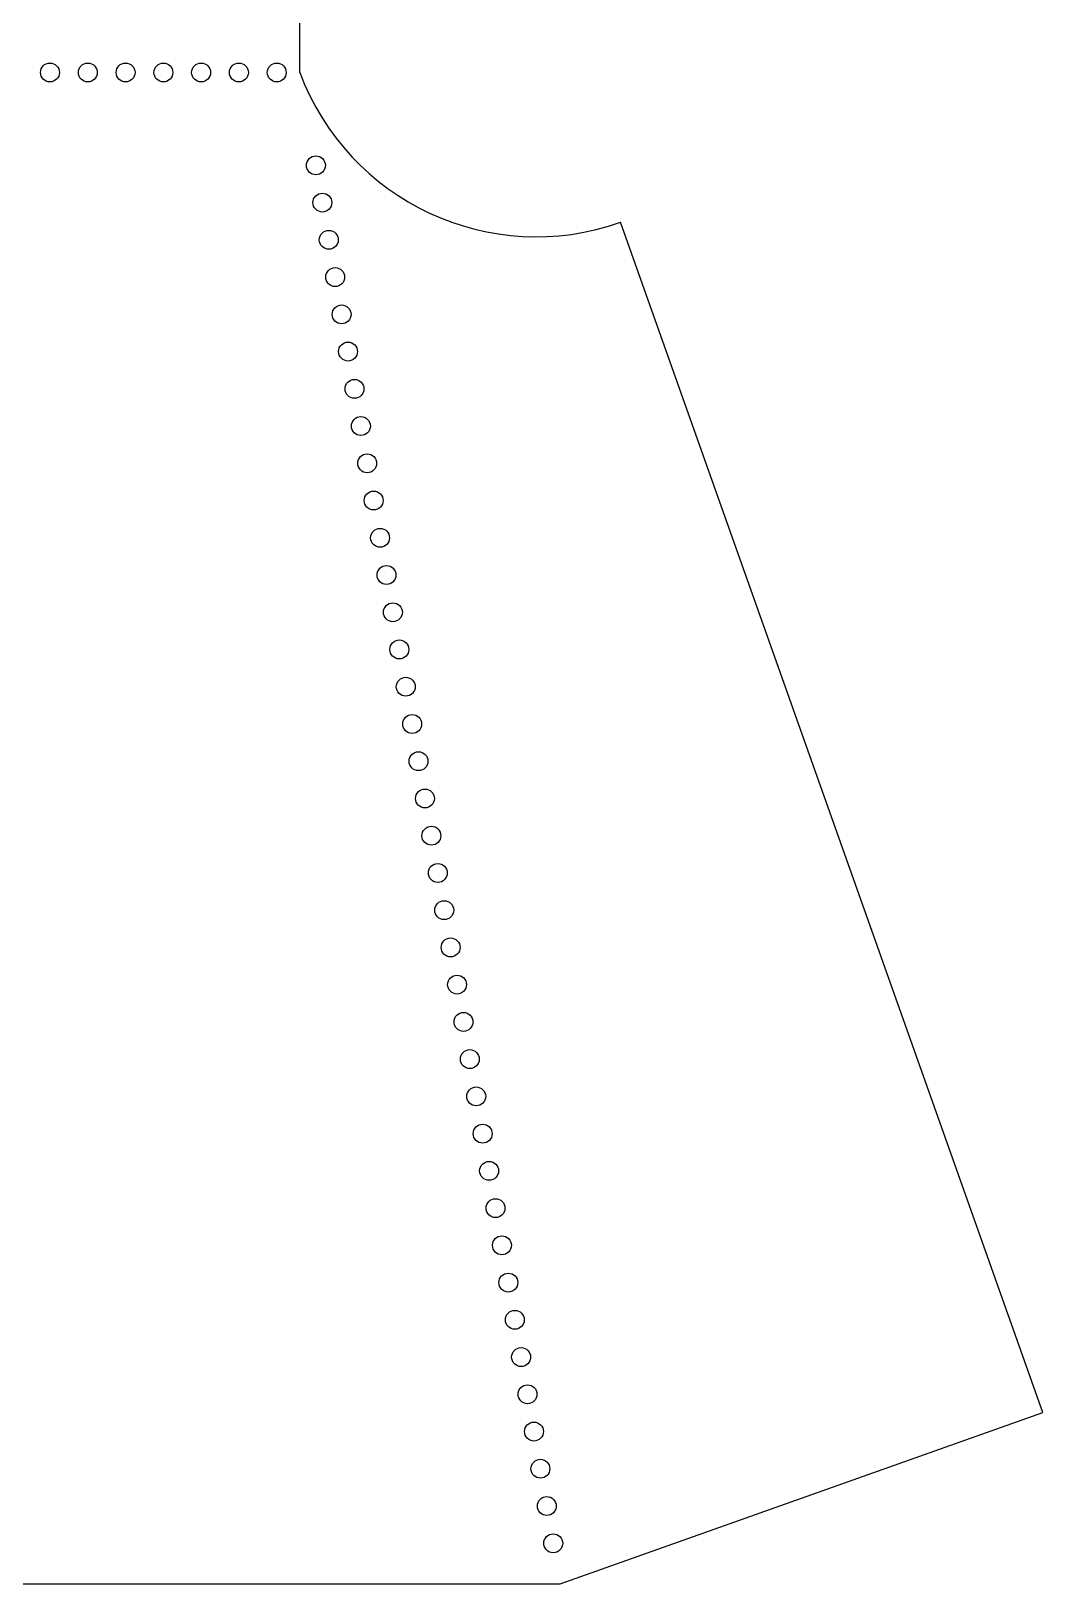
# Model space of a CAD drawing. Extents: x 95 to 390, y 93 to 350.
# Drawn here: x 200.2 to 280.5, y 93.3 to 216.5 of the extents above; entities that cross this region are included whole.
import ezdxf

# ---------------------------------------------------------------- set-up
doc = ezdxf.new("R2010")
doc.units = 0
doc.layers.add('LAYER_1', color=7, linetype='CONTINUOUS')

# ---------------------------------------------------------------- blocks, each defined once
blk = doc.blocks.new('BLOCK_3')
at = {"layer": 'LAYER_1', "color": 5}
blk.add_open_spline([(242.43, 96.51), (242.43, 96.93), (242.09, 97.26), (241.68, 97.26), (241.26, 97.26), (240.93, 96.93), (240.93, 96.51), (240.93, 96.1), (241.26, 95.76), (241.68, 95.76), (242.09, 95.76), (242.43, 96.1), (242.43, 96.51), (242.43, 96.51), (242.43, 96.51), (242.43, 96.51), (242.43, 96.51), (242.43, 96.51), (242.43, 96.51)], degree=3, knots=[0, 0, 0, 0, 1, 1, 1, 2, 2, 2, 3, 3, 3, 4, 4, 4, 5, 5, 5, 6, 6, 6, 6], dxfattribs=at)
blk = doc.blocks.new('BLOCK_4')
at = {"layer": 'LAYER_1', "color": 5}
blk.add_open_spline([(241.41, 102.43), (241.41, 102.84), (241.07, 103.18), (240.66, 103.18), (240.25, 103.18), (239.91, 102.84), (239.91, 102.43), (239.91, 102.01), (240.25, 101.68), (240.66, 101.68), (241.07, 101.68), (241.41, 102.01), (241.41, 102.43), (241.41, 102.43), (241.41, 102.43), (241.41, 102.43), (241.41, 102.43), (241.41, 102.43), (241.41, 102.43)], degree=3, knots=[0, 0, 0, 0, 1, 1, 1, 2, 2, 2, 3, 3, 3, 4, 4, 4, 5, 5, 5, 6, 6, 6, 6], dxfattribs=at)
blk = doc.blocks.new('BLOCK_5')
at = {"layer": 'LAYER_1', "color": 5}
blk.add_open_spline([(240.39, 108.34), (240.39, 108.75), (240.06, 109.09), (239.64, 109.09), (239.23, 109.09), (238.89, 108.75), (238.89, 108.34), (238.89, 107.92), (239.23, 107.59), (239.64, 107.59), (240.06, 107.59), (240.39, 107.92), (240.39, 108.34), (240.39, 108.34), (240.39, 108.34), (240.39, 108.34), (240.39, 108.34), (240.39, 108.34), (240.39, 108.34)], degree=3, knots=[0, 0, 0, 0, 1, 1, 1, 2, 2, 2, 3, 3, 3, 4, 4, 4, 5, 5, 5, 6, 6, 6, 6], dxfattribs=at)
blk = doc.blocks.new('BLOCK_6')
at = {"layer": 'LAYER_1', "color": 5}
blk.add_open_spline([(239.38, 114.25), (239.38, 114.66), (239.04, 115), (238.63, 115), (238.21, 115), (237.88, 114.66), (237.88, 114.25), (237.88, 113.83), (238.21, 113.5), (238.63, 113.5), (239.04, 113.5), (239.38, 113.83), (239.38, 114.25), (239.38, 114.25), (239.38, 114.25), (239.38, 114.25), (239.38, 114.25), (239.38, 114.25), (239.38, 114.25)], degree=3, knots=[0, 0, 0, 0, 1, 1, 1, 2, 2, 2, 3, 3, 3, 4, 4, 4, 5, 5, 5, 6, 6, 6, 6], dxfattribs=at)
blk = doc.blocks.new('BLOCK_7')
at = {"layer": 'LAYER_1', "color": 5}
blk.add_open_spline([(238.36, 120.16), (238.36, 120.57), (238.02, 120.91), (237.61, 120.91), (237.19, 120.91), (236.86, 120.57), (236.86, 120.16), (236.86, 119.74), (237.19, 119.41), (237.61, 119.41), (238.02, 119.41), (238.36, 119.74), (238.36, 120.16), (238.36, 120.16), (238.36, 120.16), (238.36, 120.16), (238.36, 120.16), (238.36, 120.16), (238.36, 120.16)], degree=3, knots=[0, 0, 0, 0, 1, 1, 1, 2, 2, 2, 3, 3, 3, 4, 4, 4, 5, 5, 5, 6, 6, 6, 6], dxfattribs=at)
blk = doc.blocks.new('BLOCK_8')
at = {"layer": 'LAYER_1', "color": 5}
blk.add_open_spline([(237.34, 126.07), (237.34, 126.48), (237, 126.82), (236.59, 126.82), (236.18, 126.82), (235.84, 126.48), (235.84, 126.07), (235.84, 125.65), (236.18, 125.32), (236.59, 125.32), (237, 125.32), (237.34, 125.65), (237.34, 126.07), (237.34, 126.07), (237.34, 126.07), (237.34, 126.07), (237.34, 126.07), (237.34, 126.07), (237.34, 126.07)], degree=3, knots=[0, 0, 0, 0, 1, 1, 1, 2, 2, 2, 3, 3, 3, 4, 4, 4, 5, 5, 5, 6, 6, 6, 6], dxfattribs=at)
blk = doc.blocks.new('BLOCK_9')
at = {"layer": 'LAYER_1', "color": 5}
blk.add_open_spline([(236.32, 131.98), (236.32, 132.39), (235.99, 132.73), (235.57, 132.73), (235.16, 132.73), (234.82, 132.39), (234.82, 131.98), (234.82, 131.57), (235.16, 131.23), (235.57, 131.23), (235.99, 131.23), (236.32, 131.57), (236.32, 131.98), (236.32, 131.98), (236.32, 131.98), (236.32, 131.98), (236.32, 131.98), (236.32, 131.98), (236.32, 131.98)], degree=3, knots=[0, 0, 0, 0, 1, 1, 1, 2, 2, 2, 3, 3, 3, 4, 4, 4, 5, 5, 5, 6, 6, 6, 6], dxfattribs=at)
blk = doc.blocks.new('BLOCK_10')
at = {"layer": 'LAYER_1', "color": 5}
blk.add_open_spline([(235.31, 137.89), (235.31, 138.3), (234.97, 138.64), (234.56, 138.64), (234.14, 138.64), (233.81, 138.3), (233.81, 137.89), (233.81, 137.48), (234.14, 137.14), (234.56, 137.14), (234.97, 137.14), (235.31, 137.48), (235.31, 137.89), (235.31, 137.89), (235.31, 137.89), (235.31, 137.89), (235.31, 137.89), (235.31, 137.89), (235.31, 137.89)], degree=3, knots=[0, 0, 0, 0, 1, 1, 1, 2, 2, 2, 3, 3, 3, 4, 4, 4, 5, 5, 5, 6, 6, 6, 6], dxfattribs=at)
blk = doc.blocks.new('BLOCK_11')
at = {"layer": 'LAYER_1', "color": 5}
blk.add_open_spline([(234.29, 143.8), (234.29, 144.22), (233.95, 144.55), (233.54, 144.55), (233.12, 144.55), (232.79, 144.22), (232.79, 143.8), (232.79, 143.39), (233.12, 143.05), (233.54, 143.05), (233.95, 143.05), (234.29, 143.39), (234.29, 143.8), (234.29, 143.8), (234.29, 143.8), (234.29, 143.8), (234.29, 143.8), (234.29, 143.8), (234.29, 143.8)], degree=3, knots=[0, 0, 0, 0, 1, 1, 1, 2, 2, 2, 3, 3, 3, 4, 4, 4, 5, 5, 5, 6, 6, 6, 6], dxfattribs=at)
blk = doc.blocks.new('BLOCK_12')
at = {"layer": 'LAYER_1', "color": 5}
blk.add_open_spline([(233.27, 149.71), (233.27, 150.13), (232.93, 150.46), (232.52, 150.46), (232.11, 150.46), (231.77, 150.13), (231.77, 149.71), (231.77, 149.3), (232.11, 148.96), (232.52, 148.96), (232.93, 148.96), (233.27, 149.3), (233.27, 149.71), (233.27, 149.71), (233.27, 149.71), (233.27, 149.71), (233.27, 149.71), (233.27, 149.71), (233.27, 149.71)], degree=3, knots=[0, 0, 0, 0, 1, 1, 1, 2, 2, 2, 3, 3, 3, 4, 4, 4, 5, 5, 5, 6, 6, 6, 6], dxfattribs=at)
blk = doc.blocks.new('BLOCK_13')
at = {"layer": 'LAYER_1', "color": 5}
blk.add_open_spline([(232.25, 155.62), (232.25, 156.04), (231.92, 156.37), (231.5, 156.37), (231.09, 156.37), (230.75, 156.04), (230.75, 155.62), (230.75, 155.21), (231.09, 154.87), (231.5, 154.87), (231.92, 154.87), (232.25, 155.21), (232.25, 155.62), (232.25, 155.62), (232.25, 155.62), (232.25, 155.62), (232.25, 155.62), (232.25, 155.62), (232.25, 155.62)], degree=3, knots=[0, 0, 0, 0, 1, 1, 1, 2, 2, 2, 3, 3, 3, 4, 4, 4, 5, 5, 5, 6, 6, 6, 6], dxfattribs=at)
blk = doc.blocks.new('BLOCK_14')
at = {"layer": 'LAYER_1', "color": 5}
blk.add_open_spline([(231.24, 161.53), (231.24, 161.95), (230.9, 162.28), (230.49, 162.28), (230.07, 162.28), (229.74, 161.95), (229.74, 161.53), (229.74, 161.12), (230.07, 160.78), (230.49, 160.78), (230.9, 160.78), (231.24, 161.12), (231.24, 161.53), (231.24, 161.53), (231.24, 161.53), (231.24, 161.53), (231.24, 161.53), (231.24, 161.53), (231.24, 161.53)], degree=3, knots=[0, 0, 0, 0, 1, 1, 1, 2, 2, 2, 3, 3, 3, 4, 4, 4, 5, 5, 5, 6, 6, 6, 6], dxfattribs=at)
blk = doc.blocks.new('BLOCK_15')
at = {"layer": 'LAYER_1', "color": 5}
blk.add_open_spline([(230.22, 167.45), (230.22, 167.86), (229.88, 168.2), (229.47, 168.2), (229.05, 168.2), (228.72, 167.86), (228.72, 167.45), (228.72, 167.03), (229.05, 166.7), (229.47, 166.7), (229.88, 166.7), (230.22, 167.03), (230.22, 167.45), (230.22, 167.45), (230.22, 167.45), (230.22, 167.45), (230.22, 167.45), (230.22, 167.45), (230.22, 167.45)], degree=3, knots=[0, 0, 0, 0, 1, 1, 1, 2, 2, 2, 3, 3, 3, 4, 4, 4, 5, 5, 5, 6, 6, 6, 6], dxfattribs=at)
blk = doc.blocks.new('BLOCK_16')
at = {"layer": 'LAYER_1', "color": 5}
blk.add_open_spline([(229.2, 173.36), (229.2, 173.77), (228.86, 174.11), (228.45, 174.11), (228.04, 174.11), (227.7, 173.77), (227.7, 173.36), (227.7, 172.94), (228.04, 172.61), (228.45, 172.61), (228.86, 172.61), (229.2, 172.94), (229.2, 173.36), (229.2, 173.36), (229.2, 173.36), (229.2, 173.36), (229.2, 173.36), (229.2, 173.36), (229.2, 173.36)], degree=3, knots=[0, 0, 0, 0, 1, 1, 1, 2, 2, 2, 3, 3, 3, 4, 4, 4, 5, 5, 5, 6, 6, 6, 6], dxfattribs=at)
blk = doc.blocks.new('BLOCK_17')
at = {"layer": 'LAYER_1', "color": 5}
blk.add_open_spline([(228.18, 179.27), (228.18, 179.68), (227.85, 180.02), (227.43, 180.02), (227.02, 180.02), (226.68, 179.68), (226.68, 179.27), (226.68, 178.85), (227.02, 178.52), (227.43, 178.52), (227.85, 178.52), (228.18, 178.85), (228.18, 179.27), (228.18, 179.27), (228.18, 179.27), (228.18, 179.27), (228.18, 179.27), (228.18, 179.27), (228.18, 179.27)], degree=3, knots=[0, 0, 0, 0, 1, 1, 1, 2, 2, 2, 3, 3, 3, 4, 4, 4, 5, 5, 5, 6, 6, 6, 6], dxfattribs=at)
blk = doc.blocks.new('BLOCK_18')
at = {"layer": 'LAYER_1', "color": 5}
blk.add_open_spline([(227.17, 185.18), (227.17, 185.59), (226.83, 185.93), (226.42, 185.93), (226, 185.93), (225.67, 185.59), (225.67, 185.18), (225.67, 184.76), (226, 184.43), (226.42, 184.43), (226.83, 184.43), (227.17, 184.76), (227.17, 185.18), (227.17, 185.18), (227.17, 185.18), (227.17, 185.18), (227.17, 185.18), (227.17, 185.18), (227.17, 185.18)], degree=3, knots=[0, 0, 0, 0, 1, 1, 1, 2, 2, 2, 3, 3, 3, 4, 4, 4, 5, 5, 5, 6, 6, 6, 6], dxfattribs=at)
blk = doc.blocks.new('BLOCK_19')
at = {"layer": 'LAYER_1', "color": 5}
blk.add_open_spline([(226.15, 191.09), (226.15, 191.5), (225.81, 191.84), (225.4, 191.84), (224.98, 191.84), (224.65, 191.5), (224.65, 191.09), (224.65, 190.68), (224.98, 190.34), (225.4, 190.34), (225.81, 190.34), (226.15, 190.68), (226.15, 191.09), (226.15, 191.09), (226.15, 191.09), (226.15, 191.09), (226.15, 191.09), (226.15, 191.09), (226.15, 191.09)], degree=3, knots=[0, 0, 0, 0, 1, 1, 1, 2, 2, 2, 3, 3, 3, 4, 4, 4, 5, 5, 5, 6, 6, 6, 6], dxfattribs=at)
blk = doc.blocks.new('BLOCK_20')
at = {"layer": 'LAYER_1', "color": 5}
blk.add_open_spline([(225.13, 197), (225.13, 197.41), (224.79, 197.75), (224.38, 197.75), (223.97, 197.75), (223.63, 197.41), (223.63, 197), (223.63, 196.59), (223.97, 196.25), (224.38, 196.25), (224.79, 196.25), (225.13, 196.59), (225.13, 197), (225.13, 197), (225.13, 197), (225.13, 197), (225.13, 197), (225.13, 197), (225.13, 197)], degree=3, knots=[0, 0, 0, 0, 1, 1, 1, 2, 2, 2, 3, 3, 3, 4, 4, 4, 5, 5, 5, 6, 6, 6, 6], dxfattribs=at)
blk = doc.blocks.new('BLOCK_21')
at = {"layer": 'LAYER_1', "color": 5}
blk.add_open_spline([(224.11, 202.91), (224.11, 203.32), (223.78, 203.66), (223.36, 203.66), (222.95, 203.66), (222.61, 203.32), (222.61, 202.91), (222.61, 202.5), (222.95, 202.16), (223.36, 202.16), (223.78, 202.16), (224.11, 202.5), (224.11, 202.91), (224.11, 202.91), (224.11, 202.91), (224.11, 202.91), (224.11, 202.91), (224.11, 202.91), (224.11, 202.91)], degree=3, knots=[0, 0, 0, 0, 1, 1, 1, 2, 2, 2, 3, 3, 3, 4, 4, 4, 5, 5, 5, 6, 6, 6, 6], dxfattribs=at)
blk = doc.blocks.new('BLOCK_25')
at = {"layer": 'LAYER_1', "color": 5}
blk.add_open_spline([(220.49, 213.24), (220.49, 213.66), (220.16, 213.99), (219.74, 213.99), (219.33, 213.99), (218.99, 213.66), (218.99, 213.24), (218.99, 212.83), (219.33, 212.49), (219.74, 212.49), (220.16, 212.49), (220.49, 212.83), (220.49, 213.24), (220.49, 213.24), (220.49, 213.24), (220.49, 213.24), (220.49, 213.24), (220.49, 213.24), (220.49, 213.24)], degree=3, knots=[0, 0, 0, 0, 1, 1, 1, 2, 2, 2, 3, 3, 3, 4, 4, 4, 5, 5, 5, 6, 6, 6, 6], dxfattribs=at)
blk = doc.blocks.new('BLOCK_26')
at = {"layer": 'LAYER_1', "color": 5}
blk.add_open_spline([(214.49, 213.24), (214.49, 213.66), (214.16, 213.99), (213.74, 213.99), (213.33, 213.99), (212.99, 213.66), (212.99, 213.24), (212.99, 212.83), (213.33, 212.49), (213.74, 212.49), (214.16, 212.49), (214.49, 212.83), (214.49, 213.24), (214.49, 213.24), (214.49, 213.24), (214.49, 213.24), (214.49, 213.24), (214.49, 213.24), (214.49, 213.24)], degree=3, knots=[0, 0, 0, 0, 1, 1, 1, 2, 2, 2, 3, 3, 3, 4, 4, 4, 5, 5, 5, 6, 6, 6, 6], dxfattribs=at)
blk = doc.blocks.new('BLOCK_27')
at = {"layer": 'LAYER_1', "color": 5}
blk.add_open_spline([(208.5, 213.24), (208.5, 213.66), (208.16, 213.99), (207.75, 213.99), (207.33, 213.99), (207, 213.66), (207, 213.24), (207, 212.83), (207.33, 212.49), (207.75, 212.49), (208.16, 212.49), (208.5, 212.83), (208.5, 213.24), (208.5, 213.24), (208.5, 213.24), (208.5, 213.24), (208.5, 213.24), (208.5, 213.24), (208.5, 213.24)], degree=3, knots=[0, 0, 0, 0, 1, 1, 1, 2, 2, 2, 3, 3, 3, 4, 4, 4, 5, 5, 5, 6, 6, 6, 6], dxfattribs=at)
blk = doc.blocks.new('BLOCK_36')
at = {"layer": 'LAYER_1', "color": 5}
blk.add_lwpolyline([(221.58, 213.24), (221.58, 230.74)], dxfattribs=at)
blk = doc.blocks.new('BLOCK_37')
at = {"layer": 'LAYER_1', "color": 5}
blk.add_open_spline([(221.58, 213.24), (225.36, 203.01), (236.74, 197.69), (247.02, 201.35)], degree=3, dxfattribs=at)
blk = doc.blocks.new('BLOCK_38')
at = {"layer": 'LAYER_1', "color": 5}
blk.add_lwpolyline([(280.53, 106.88), (247.02, 201.35)], dxfattribs=at)
blk = doc.blocks.new('BLOCK_39')
at = {"layer": 'LAYER_1', "color": 5}
blk.add_lwpolyline([(242.23, 93.29), (280.53, 106.88)], dxfattribs=at)
blk = doc.blocks.new('BLOCK_40')
at = {"layer": 'LAYER_1', "color": 5}
blk.add_lwpolyline([(161.26, 93.29), (242.23, 93.29)], dxfattribs=at)
blk = doc.blocks.new('BLOCK_45')
at = {"layer": 'LAYER_1', "color": 5}
blk.add_open_spline([(202.5, 213.24), (202.5, 213.66), (202.16, 213.99), (201.75, 213.99), (201.33, 213.99), (201, 213.66), (201, 213.24), (201, 212.83), (201.33, 212.49), (201.75, 212.49), (202.16, 212.49), (202.5, 212.83), (202.5, 213.24), (202.5, 213.24), (202.5, 213.24), (202.5, 213.24), (202.5, 213.24), (202.5, 213.24), (202.5, 213.24)], degree=3, knots=[0, 0, 0, 0, 1, 1, 1, 2, 2, 2, 3, 3, 3, 4, 4, 4, 5, 5, 5, 6, 6, 6, 6], dxfattribs=at)
blk = doc.blocks.new('BLOCK_46')
at = {"layer": 'LAYER_1', "color": 5}
blk.add_open_spline([(205.5, 213.24), (205.5, 213.66), (205.16, 213.99), (204.75, 213.99), (204.33, 213.99), (204, 213.66), (204, 213.24), (204, 212.83), (204.33, 212.49), (204.75, 212.49), (205.16, 212.49), (205.5, 212.83), (205.5, 213.24), (205.5, 213.24), (205.5, 213.24), (205.5, 213.24), (205.5, 213.24), (205.5, 213.24), (205.5, 213.24)], degree=3, knots=[0, 0, 0, 0, 1, 1, 1, 2, 2, 2, 3, 3, 3, 4, 4, 4, 5, 5, 5, 6, 6, 6, 6], dxfattribs=at)
blk = doc.blocks.new('BLOCK_47')
at = {"layer": 'LAYER_1', "color": 5}
blk.add_open_spline([(211.49, 213.24), (211.49, 213.66), (211.16, 213.99), (210.75, 213.99), (210.33, 213.99), (210, 213.66), (210, 213.24), (210, 212.83), (210.33, 212.49), (210.75, 212.49), (211.16, 212.49), (211.49, 212.83), (211.49, 213.24), (211.49, 213.24), (211.49, 213.24), (211.49, 213.24), (211.49, 213.24), (211.49, 213.24), (211.49, 213.24)], degree=3, knots=[0, 0, 0, 0, 1, 1, 1, 2, 2, 2, 3, 3, 3, 4, 4, 4, 5, 5, 5, 6, 6, 6, 6], dxfattribs=at)
blk = doc.blocks.new('BLOCK_48')
at = {"layer": 'LAYER_1', "color": 5}
blk.add_open_spline([(217.49, 213.24), (217.49, 213.66), (217.16, 213.99), (216.74, 213.99), (216.33, 213.99), (215.99, 213.66), (215.99, 213.24), (215.99, 212.83), (216.33, 212.49), (216.74, 212.49), (217.16, 212.49), (217.49, 212.83), (217.49, 213.24), (217.49, 213.24), (217.49, 213.24), (217.49, 213.24), (217.49, 213.24), (217.49, 213.24), (217.49, 213.24)], degree=3, knots=[0, 0, 0, 0, 1, 1, 1, 2, 2, 2, 3, 3, 3, 4, 4, 4, 5, 5, 5, 6, 6, 6, 6], dxfattribs=at)
blk = doc.blocks.new('BLOCK_90')
at = {"layer": 'LAYER_1', "color": 5}
blk.add_open_spline([(223.6, 205.87), (223.6, 206.28), (223.27, 206.62), (222.85, 206.62), (222.44, 206.62), (222.1, 206.28), (222.1, 205.87), (222.1, 205.45), (222.44, 205.12), (222.85, 205.12), (223.27, 205.12), (223.6, 205.45), (223.6, 205.87), (223.6, 205.87), (223.6, 205.87), (223.6, 205.87), (223.6, 205.87), (223.6, 205.87), (223.6, 205.87)], degree=3, knots=[0, 0, 0, 0, 1, 1, 1, 2, 2, 2, 3, 3, 3, 4, 4, 4, 5, 5, 5, 6, 6, 6, 6], dxfattribs=at)
blk = doc.blocks.new('BLOCK_91')
at = {"layer": 'LAYER_1', "color": 5}
blk.add_open_spline([(224.62, 199.96), (224.62, 200.37), (224.29, 200.71), (223.87, 200.71), (223.46, 200.71), (223.12, 200.37), (223.12, 199.96), (223.12, 199.54), (223.46, 199.21), (223.87, 199.21), (224.29, 199.21), (224.62, 199.54), (224.62, 199.96), (224.62, 199.96), (224.62, 199.96), (224.62, 199.96), (224.62, 199.96), (224.62, 199.96), (224.62, 199.96)], degree=3, knots=[0, 0, 0, 0, 1, 1, 1, 2, 2, 2, 3, 3, 3, 4, 4, 4, 5, 5, 5, 6, 6, 6, 6], dxfattribs=at)
blk = doc.blocks.new('BLOCK_92')
at = {"layer": 'LAYER_1', "color": 5}
blk.add_open_spline([(225.64, 194.04), (225.64, 194.46), (225.3, 194.79), (224.89, 194.79), (224.48, 194.79), (224.14, 194.46), (224.14, 194.04), (224.14, 193.63), (224.48, 193.29), (224.89, 193.29), (225.3, 193.29), (225.64, 193.63), (225.64, 194.04), (225.64, 194.04), (225.64, 194.04), (225.64, 194.04), (225.64, 194.04), (225.64, 194.04), (225.64, 194.04)], degree=3, knots=[0, 0, 0, 0, 1, 1, 1, 2, 2, 2, 3, 3, 3, 4, 4, 4, 5, 5, 5, 6, 6, 6, 6], dxfattribs=at)
blk = doc.blocks.new('BLOCK_93')
at = {"layer": 'LAYER_1', "color": 5}
blk.add_open_spline([(226.66, 188.13), (226.66, 188.55), (226.32, 188.88), (225.91, 188.88), (225.49, 188.88), (225.16, 188.55), (225.16, 188.13), (225.16, 187.72), (225.49, 187.38), (225.91, 187.38), (226.32, 187.38), (226.66, 187.72), (226.66, 188.13), (226.66, 188.13), (226.66, 188.13), (226.66, 188.13), (226.66, 188.13), (226.66, 188.13), (226.66, 188.13)], degree=3, knots=[0, 0, 0, 0, 1, 1, 1, 2, 2, 2, 3, 3, 3, 4, 4, 4, 5, 5, 5, 6, 6, 6, 6], dxfattribs=at)
blk = doc.blocks.new('BLOCK_94')
at = {"layer": 'LAYER_1', "color": 5}
blk.add_open_spline([(227.67, 182.22), (227.67, 182.64), (227.34, 182.97), (226.92, 182.97), (226.51, 182.97), (226.17, 182.64), (226.17, 182.22), (226.17, 181.81), (226.51, 181.47), (226.92, 181.47), (227.34, 181.47), (227.67, 181.81), (227.67, 182.22), (227.67, 182.22), (227.67, 182.22), (227.67, 182.22), (227.67, 182.22), (227.67, 182.22), (227.67, 182.22)], degree=3, knots=[0, 0, 0, 0, 1, 1, 1, 2, 2, 2, 3, 3, 3, 4, 4, 4, 5, 5, 5, 6, 6, 6, 6], dxfattribs=at)
blk = doc.blocks.new('BLOCK_95')
at = {"layer": 'LAYER_1', "color": 5}
blk.add_open_spline([(228.69, 176.31), (228.69, 176.73), (228.36, 177.06), (227.94, 177.06), (227.53, 177.06), (227.19, 176.73), (227.19, 176.31), (227.19, 175.9), (227.53, 175.56), (227.94, 175.56), (228.36, 175.56), (228.69, 175.9), (228.69, 176.31), (228.69, 176.31), (228.69, 176.31), (228.69, 176.31), (228.69, 176.31), (228.69, 176.31), (228.69, 176.31)], degree=3, knots=[0, 0, 0, 0, 1, 1, 1, 2, 2, 2, 3, 3, 3, 4, 4, 4, 5, 5, 5, 6, 6, 6, 6], dxfattribs=at)
blk = doc.blocks.new('BLOCK_96')
at = {"layer": 'LAYER_1', "color": 5}
blk.add_open_spline([(229.71, 170.4), (229.71, 170.81), (229.37, 171.15), (228.96, 171.15), (228.55, 171.15), (228.21, 170.81), (228.21, 170.4), (228.21, 169.99), (228.55, 169.65), (228.96, 169.65), (229.37, 169.65), (229.71, 169.99), (229.71, 170.4), (229.71, 170.4), (229.71, 170.4), (229.71, 170.4), (229.71, 170.4), (229.71, 170.4), (229.71, 170.4)], degree=3, knots=[0, 0, 0, 0, 1, 1, 1, 2, 2, 2, 3, 3, 3, 4, 4, 4, 5, 5, 5, 6, 6, 6, 6], dxfattribs=at)
blk = doc.blocks.new('BLOCK_97')
at = {"layer": 'LAYER_1', "color": 5}
blk.add_open_spline([(230.73, 164.49), (230.73, 164.9), (230.39, 165.24), (229.98, 165.24), (229.56, 165.24), (229.23, 164.9), (229.23, 164.49), (229.23, 164.08), (229.56, 163.74), (229.98, 163.74), (230.39, 163.74), (230.73, 164.08), (230.73, 164.49), (230.73, 164.49), (230.73, 164.49), (230.73, 164.49), (230.73, 164.49), (230.73, 164.49), (230.73, 164.49)], degree=3, knots=[0, 0, 0, 0, 1, 1, 1, 2, 2, 2, 3, 3, 3, 4, 4, 4, 5, 5, 5, 6, 6, 6, 6], dxfattribs=at)
blk = doc.blocks.new('BLOCK_98')
at = {"layer": 'LAYER_1', "color": 5}
blk.add_open_spline([(231.74, 158.58), (231.74, 158.99), (231.41, 159.33), (230.99, 159.33), (230.58, 159.33), (230.24, 158.99), (230.24, 158.58), (230.24, 158.17), (230.58, 157.83), (230.99, 157.83), (231.41, 157.83), (231.74, 158.17), (231.74, 158.58), (231.74, 158.58), (231.74, 158.58), (231.74, 158.58), (231.74, 158.58), (231.74, 158.58), (231.74, 158.58)], degree=3, knots=[0, 0, 0, 0, 1, 1, 1, 2, 2, 2, 3, 3, 3, 4, 4, 4, 5, 5, 5, 6, 6, 6, 6], dxfattribs=at)
blk = doc.blocks.new('BLOCK_99')
at = {"layer": 'LAYER_1', "color": 5}
blk.add_open_spline([(232.76, 152.67), (232.76, 153.08), (232.43, 153.42), (232.01, 153.42), (231.6, 153.42), (231.26, 153.08), (231.26, 152.67), (231.26, 152.25), (231.6, 151.92), (232.01, 151.92), (232.43, 151.92), (232.76, 152.25), (232.76, 152.67), (232.76, 152.67), (232.76, 152.67), (232.76, 152.67), (232.76, 152.67), (232.76, 152.67), (232.76, 152.67)], degree=3, knots=[0, 0, 0, 0, 1, 1, 1, 2, 2, 2, 3, 3, 3, 4, 4, 4, 5, 5, 5, 6, 6, 6, 6], dxfattribs=at)
blk = doc.blocks.new('BLOCK_100')
at = {"layer": 'LAYER_1', "color": 5}
blk.add_open_spline([(233.78, 146.76), (233.78, 147.17), (233.44, 147.51), (233.03, 147.51), (232.62, 147.51), (232.28, 147.17), (232.28, 146.76), (232.28, 146.34), (232.62, 146.01), (233.03, 146.01), (233.44, 146.01), (233.78, 146.34), (233.78, 146.76), (233.78, 146.76), (233.78, 146.76), (233.78, 146.76), (233.78, 146.76), (233.78, 146.76), (233.78, 146.76)], degree=3, knots=[0, 0, 0, 0, 1, 1, 1, 2, 2, 2, 3, 3, 3, 4, 4, 4, 5, 5, 5, 6, 6, 6, 6], dxfattribs=at)
blk = doc.blocks.new('BLOCK_101')
at = {"layer": 'LAYER_1', "color": 5}
blk.add_open_spline([(234.8, 140.85), (234.8, 141.26), (234.46, 141.6), (234.05, 141.6), (233.63, 141.6), (233.3, 141.26), (233.3, 140.85), (233.3, 140.43), (233.63, 140.1), (234.05, 140.1), (234.46, 140.1), (234.8, 140.43), (234.8, 140.85), (234.8, 140.85), (234.8, 140.85), (234.8, 140.85), (234.8, 140.85), (234.8, 140.85), (234.8, 140.85)], degree=3, knots=[0, 0, 0, 0, 1, 1, 1, 2, 2, 2, 3, 3, 3, 4, 4, 4, 5, 5, 5, 6, 6, 6, 6], dxfattribs=at)
blk = doc.blocks.new('BLOCK_102')
at = {"layer": 'LAYER_1', "color": 5}
blk.add_open_spline([(235.81, 134.94), (235.81, 135.35), (235.48, 135.69), (235.06, 135.69), (234.65, 135.69), (234.31, 135.35), (234.31, 134.94), (234.31, 134.52), (234.65, 134.19), (235.06, 134.19), (235.48, 134.19), (235.81, 134.52), (235.81, 134.94), (235.81, 134.94), (235.81, 134.94), (235.81, 134.94), (235.81, 134.94), (235.81, 134.94), (235.81, 134.94)], degree=3, knots=[0, 0, 0, 0, 1, 1, 1, 2, 2, 2, 3, 3, 3, 4, 4, 4, 5, 5, 5, 6, 6, 6, 6], dxfattribs=at)
blk = doc.blocks.new('BLOCK_103')
at = {"layer": 'LAYER_1', "color": 5}
blk.add_open_spline([(236.83, 129.02), (236.83, 129.44), (236.5, 129.77), (236.08, 129.77), (235.67, 129.77), (235.33, 129.44), (235.33, 129.02), (235.33, 128.61), (235.67, 128.27), (236.08, 128.27), (236.5, 128.27), (236.83, 128.61), (236.83, 129.02), (236.83, 129.02), (236.83, 129.02), (236.83, 129.02), (236.83, 129.02), (236.83, 129.02), (236.83, 129.02)], degree=3, knots=[0, 0, 0, 0, 1, 1, 1, 2, 2, 2, 3, 3, 3, 4, 4, 4, 5, 5, 5, 6, 6, 6, 6], dxfattribs=at)
blk = doc.blocks.new('BLOCK_104')
at = {"layer": 'LAYER_1', "color": 5}
blk.add_open_spline([(237.85, 123.11), (237.85, 123.53), (237.51, 123.86), (237.1, 123.86), (236.69, 123.86), (236.35, 123.53), (236.35, 123.11), (236.35, 122.7), (236.69, 122.36), (237.1, 122.36), (237.51, 122.36), (237.85, 122.7), (237.85, 123.11), (237.85, 123.11), (237.85, 123.11), (237.85, 123.11), (237.85, 123.11), (237.85, 123.11), (237.85, 123.11)], degree=3, knots=[0, 0, 0, 0, 1, 1, 1, 2, 2, 2, 3, 3, 3, 4, 4, 4, 5, 5, 5, 6, 6, 6, 6], dxfattribs=at)
blk = doc.blocks.new('BLOCK_105')
at = {"layer": 'LAYER_1', "color": 5}
blk.add_open_spline([(238.87, 117.2), (238.87, 117.62), (238.53, 117.95), (238.12, 117.95), (237.7, 117.95), (237.37, 117.62), (237.37, 117.2), (237.37, 116.79), (237.7, 116.45), (238.12, 116.45), (238.53, 116.45), (238.87, 116.79), (238.87, 117.2), (238.87, 117.2), (238.87, 117.2), (238.87, 117.2), (238.87, 117.2), (238.87, 117.2), (238.87, 117.2)], degree=3, knots=[0, 0, 0, 0, 1, 1, 1, 2, 2, 2, 3, 3, 3, 4, 4, 4, 5, 5, 5, 6, 6, 6, 6], dxfattribs=at)
blk = doc.blocks.new('BLOCK_106')
at = {"layer": 'LAYER_1', "color": 5}
blk.add_open_spline([(239.88, 111.29), (239.88, 111.71), (239.55, 112.04), (239.13, 112.04), (238.72, 112.04), (238.38, 111.71), (238.38, 111.29), (238.38, 110.88), (238.72, 110.54), (239.13, 110.54), (239.55, 110.54), (239.88, 110.88), (239.88, 111.29), (239.88, 111.29), (239.88, 111.29), (239.88, 111.29), (239.88, 111.29), (239.88, 111.29), (239.88, 111.29)], degree=3, knots=[0, 0, 0, 0, 1, 1, 1, 2, 2, 2, 3, 3, 3, 4, 4, 4, 5, 5, 5, 6, 6, 6, 6], dxfattribs=at)
blk = doc.blocks.new('BLOCK_107')
at = {"layer": 'LAYER_1', "color": 5}
blk.add_open_spline([(240.9, 105.38), (240.9, 105.79), (240.57, 106.13), (240.15, 106.13), (239.74, 106.13), (239.4, 105.79), (239.4, 105.38), (239.4, 104.97), (239.74, 104.63), (240.15, 104.63), (240.57, 104.63), (240.9, 104.97), (240.9, 105.38), (240.9, 105.38), (240.9, 105.38), (240.9, 105.38), (240.9, 105.38), (240.9, 105.38), (240.9, 105.38)], degree=3, knots=[0, 0, 0, 0, 1, 1, 1, 2, 2, 2, 3, 3, 3, 4, 4, 4, 5, 5, 5, 6, 6, 6, 6], dxfattribs=at)
blk = doc.blocks.new('BLOCK_108')
at = {"layer": 'LAYER_1', "color": 5}
blk.add_open_spline([(241.92, 99.47), (241.92, 99.88), (241.58, 100.22), (241.17, 100.22), (240.76, 100.22), (240.42, 99.88), (240.42, 99.47), (240.42, 99.06), (240.76, 98.72), (241.17, 98.72), (241.58, 98.72), (241.92, 99.06), (241.92, 99.47), (241.92, 99.47), (241.92, 99.47), (241.92, 99.47), (241.92, 99.47), (241.92, 99.47), (241.92, 99.47)], degree=3, knots=[0, 0, 0, 0, 1, 1, 1, 2, 2, 2, 3, 3, 3, 4, 4, 4, 5, 5, 5, 6, 6, 6, 6], dxfattribs=at)
blk = doc.blocks.new('BLOCK_2')
at = {"layer": 'LAYER_1'}
for name in ['BLOCK_36', 'BLOCK_45', 'BLOCK_46', 'BLOCK_27', 'BLOCK_47', 'BLOCK_26', 'BLOCK_48', 'BLOCK_25', 'BLOCK_37', 'BLOCK_90', 'BLOCK_21', 'BLOCK_38', 'BLOCK_91', 'BLOCK_20', 'BLOCK_92', 'BLOCK_19', 'BLOCK_93', 'BLOCK_18', 'BLOCK_94', 'BLOCK_17', 'BLOCK_95', 'BLOCK_16', 'BLOCK_96', 'BLOCK_15', 'BLOCK_97', 'BLOCK_14', 'BLOCK_98', 'BLOCK_13', 'BLOCK_99', 'BLOCK_12', 'BLOCK_100', 'BLOCK_11', 'BLOCK_101', 'BLOCK_10', 'BLOCK_102', 'BLOCK_9', 'BLOCK_103', 'BLOCK_8', 'BLOCK_104', 'BLOCK_7', 'BLOCK_105', 'BLOCK_6', 'BLOCK_106', 'BLOCK_5', 'BLOCK_107', 'BLOCK_39', 'BLOCK_4', 'BLOCK_108', 'BLOCK_3', 'BLOCK_40']:
    blk.add_blockref(name, (0, 0), dxfattribs=at)

msp = doc.modelspace()

# ---------------------------------------------------------------- block references
at = {"layer": 'LAYER_1'}
msp.add_blockref('BLOCK_2', (0, 0), dxfattribs=at)

doc.saveas('drawing.dxf')
